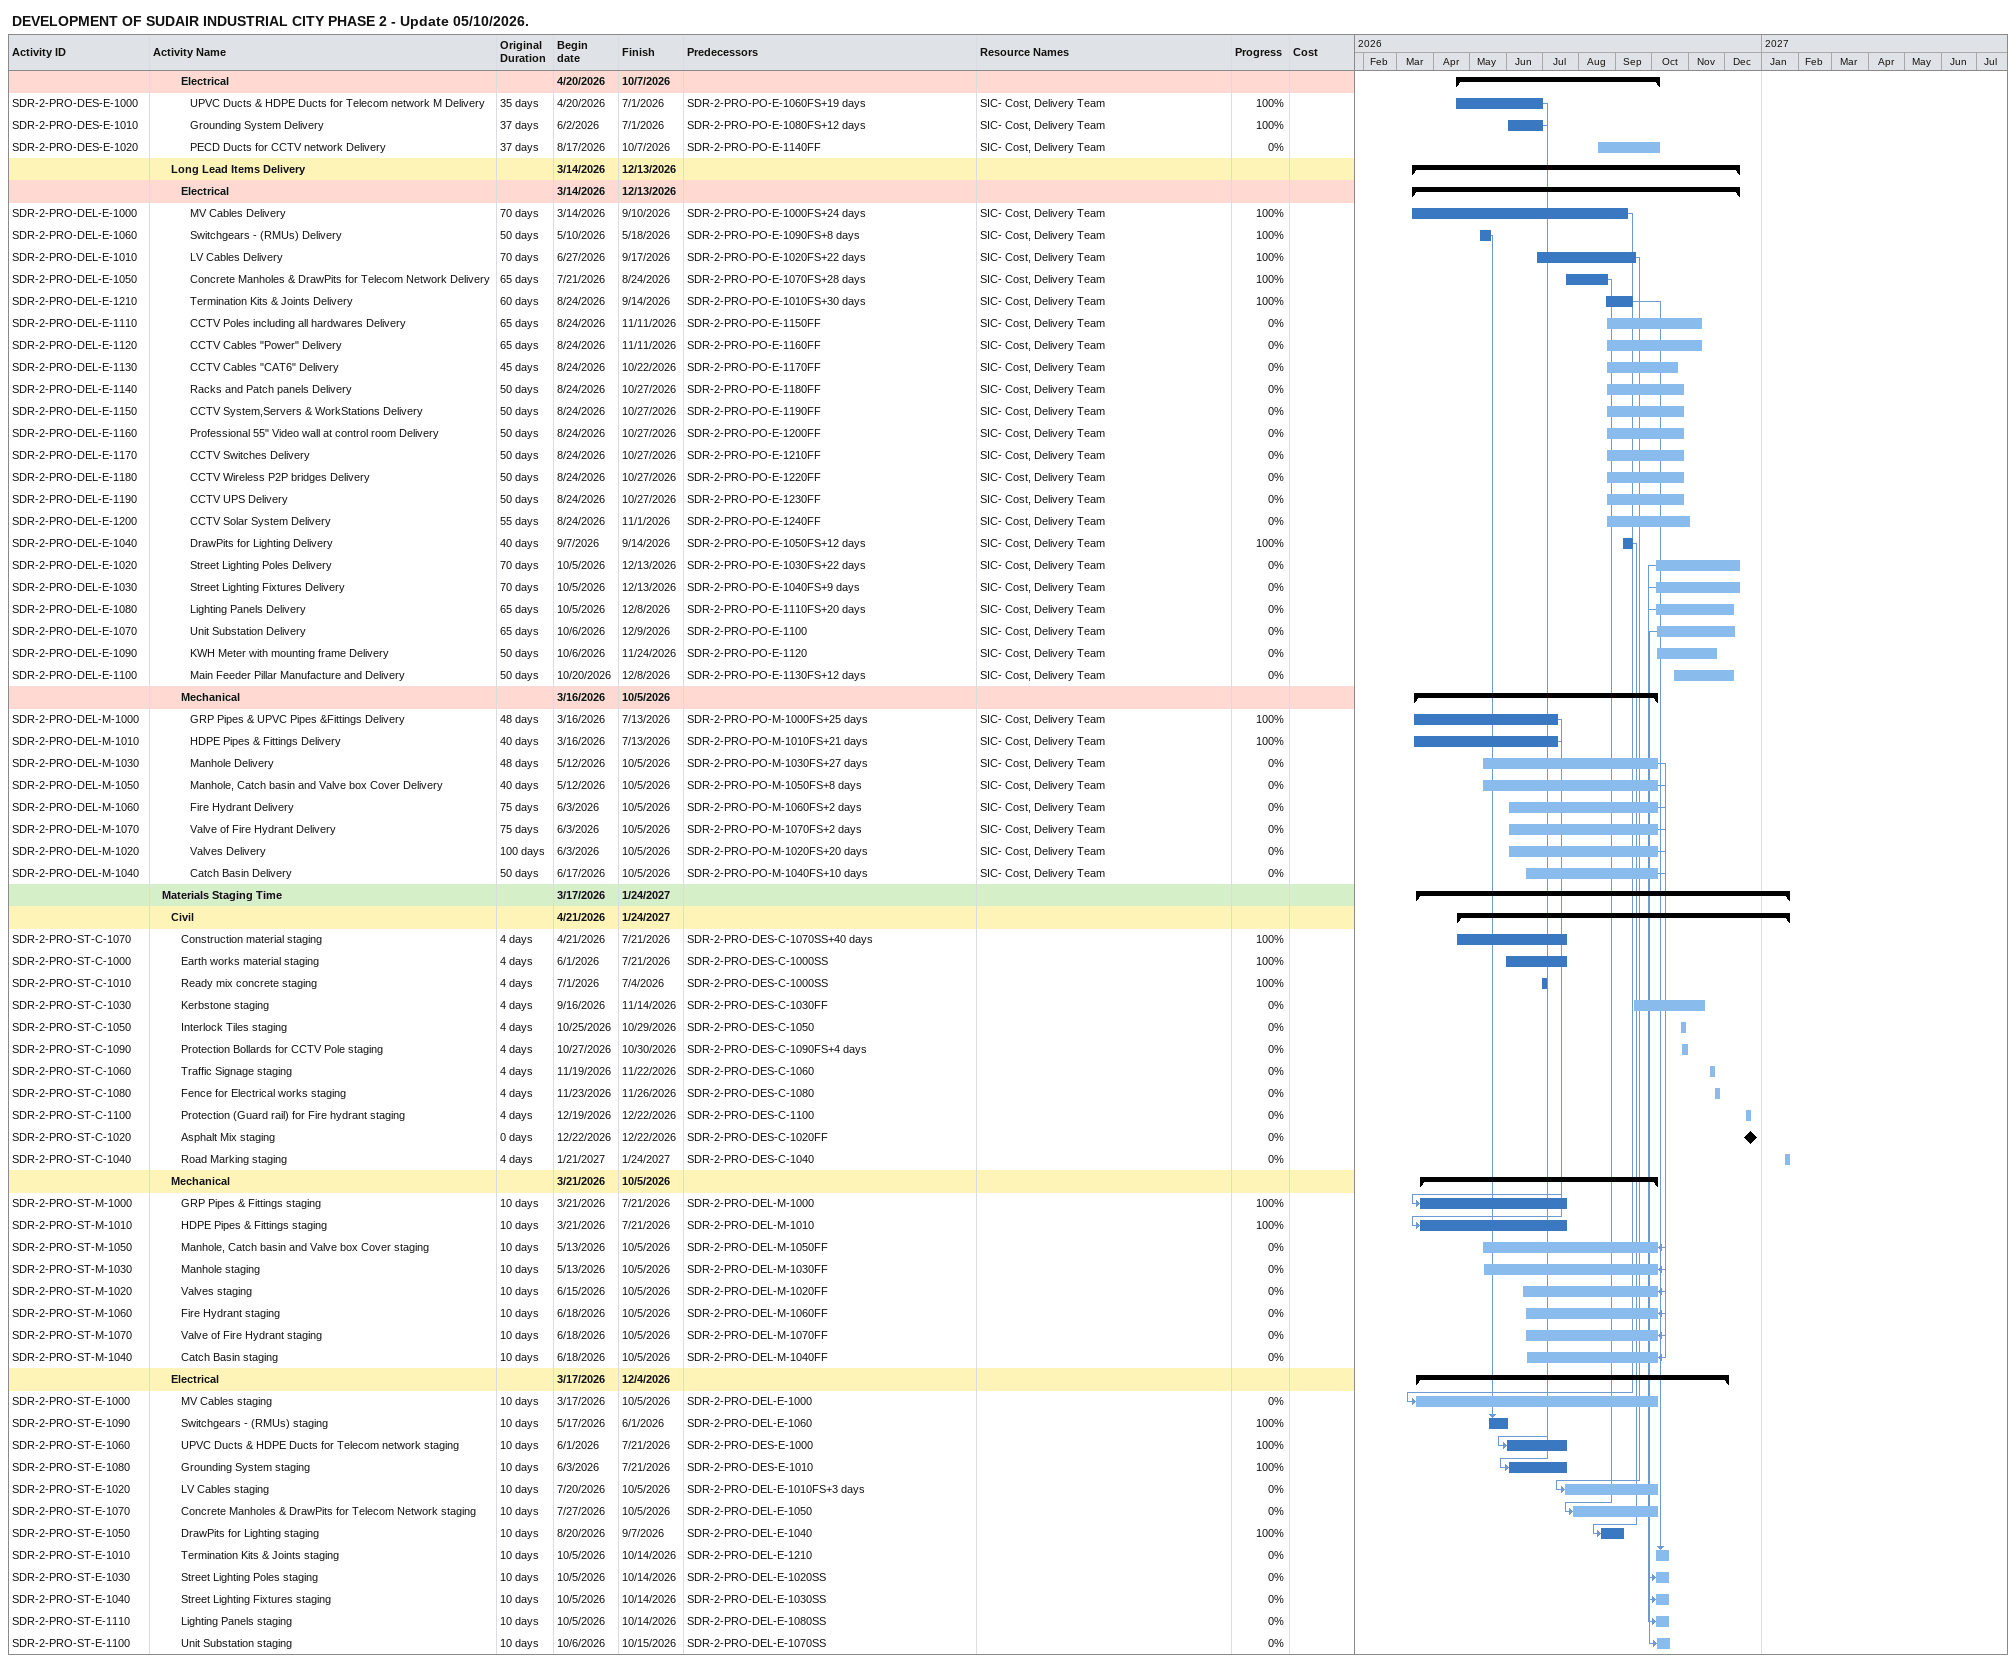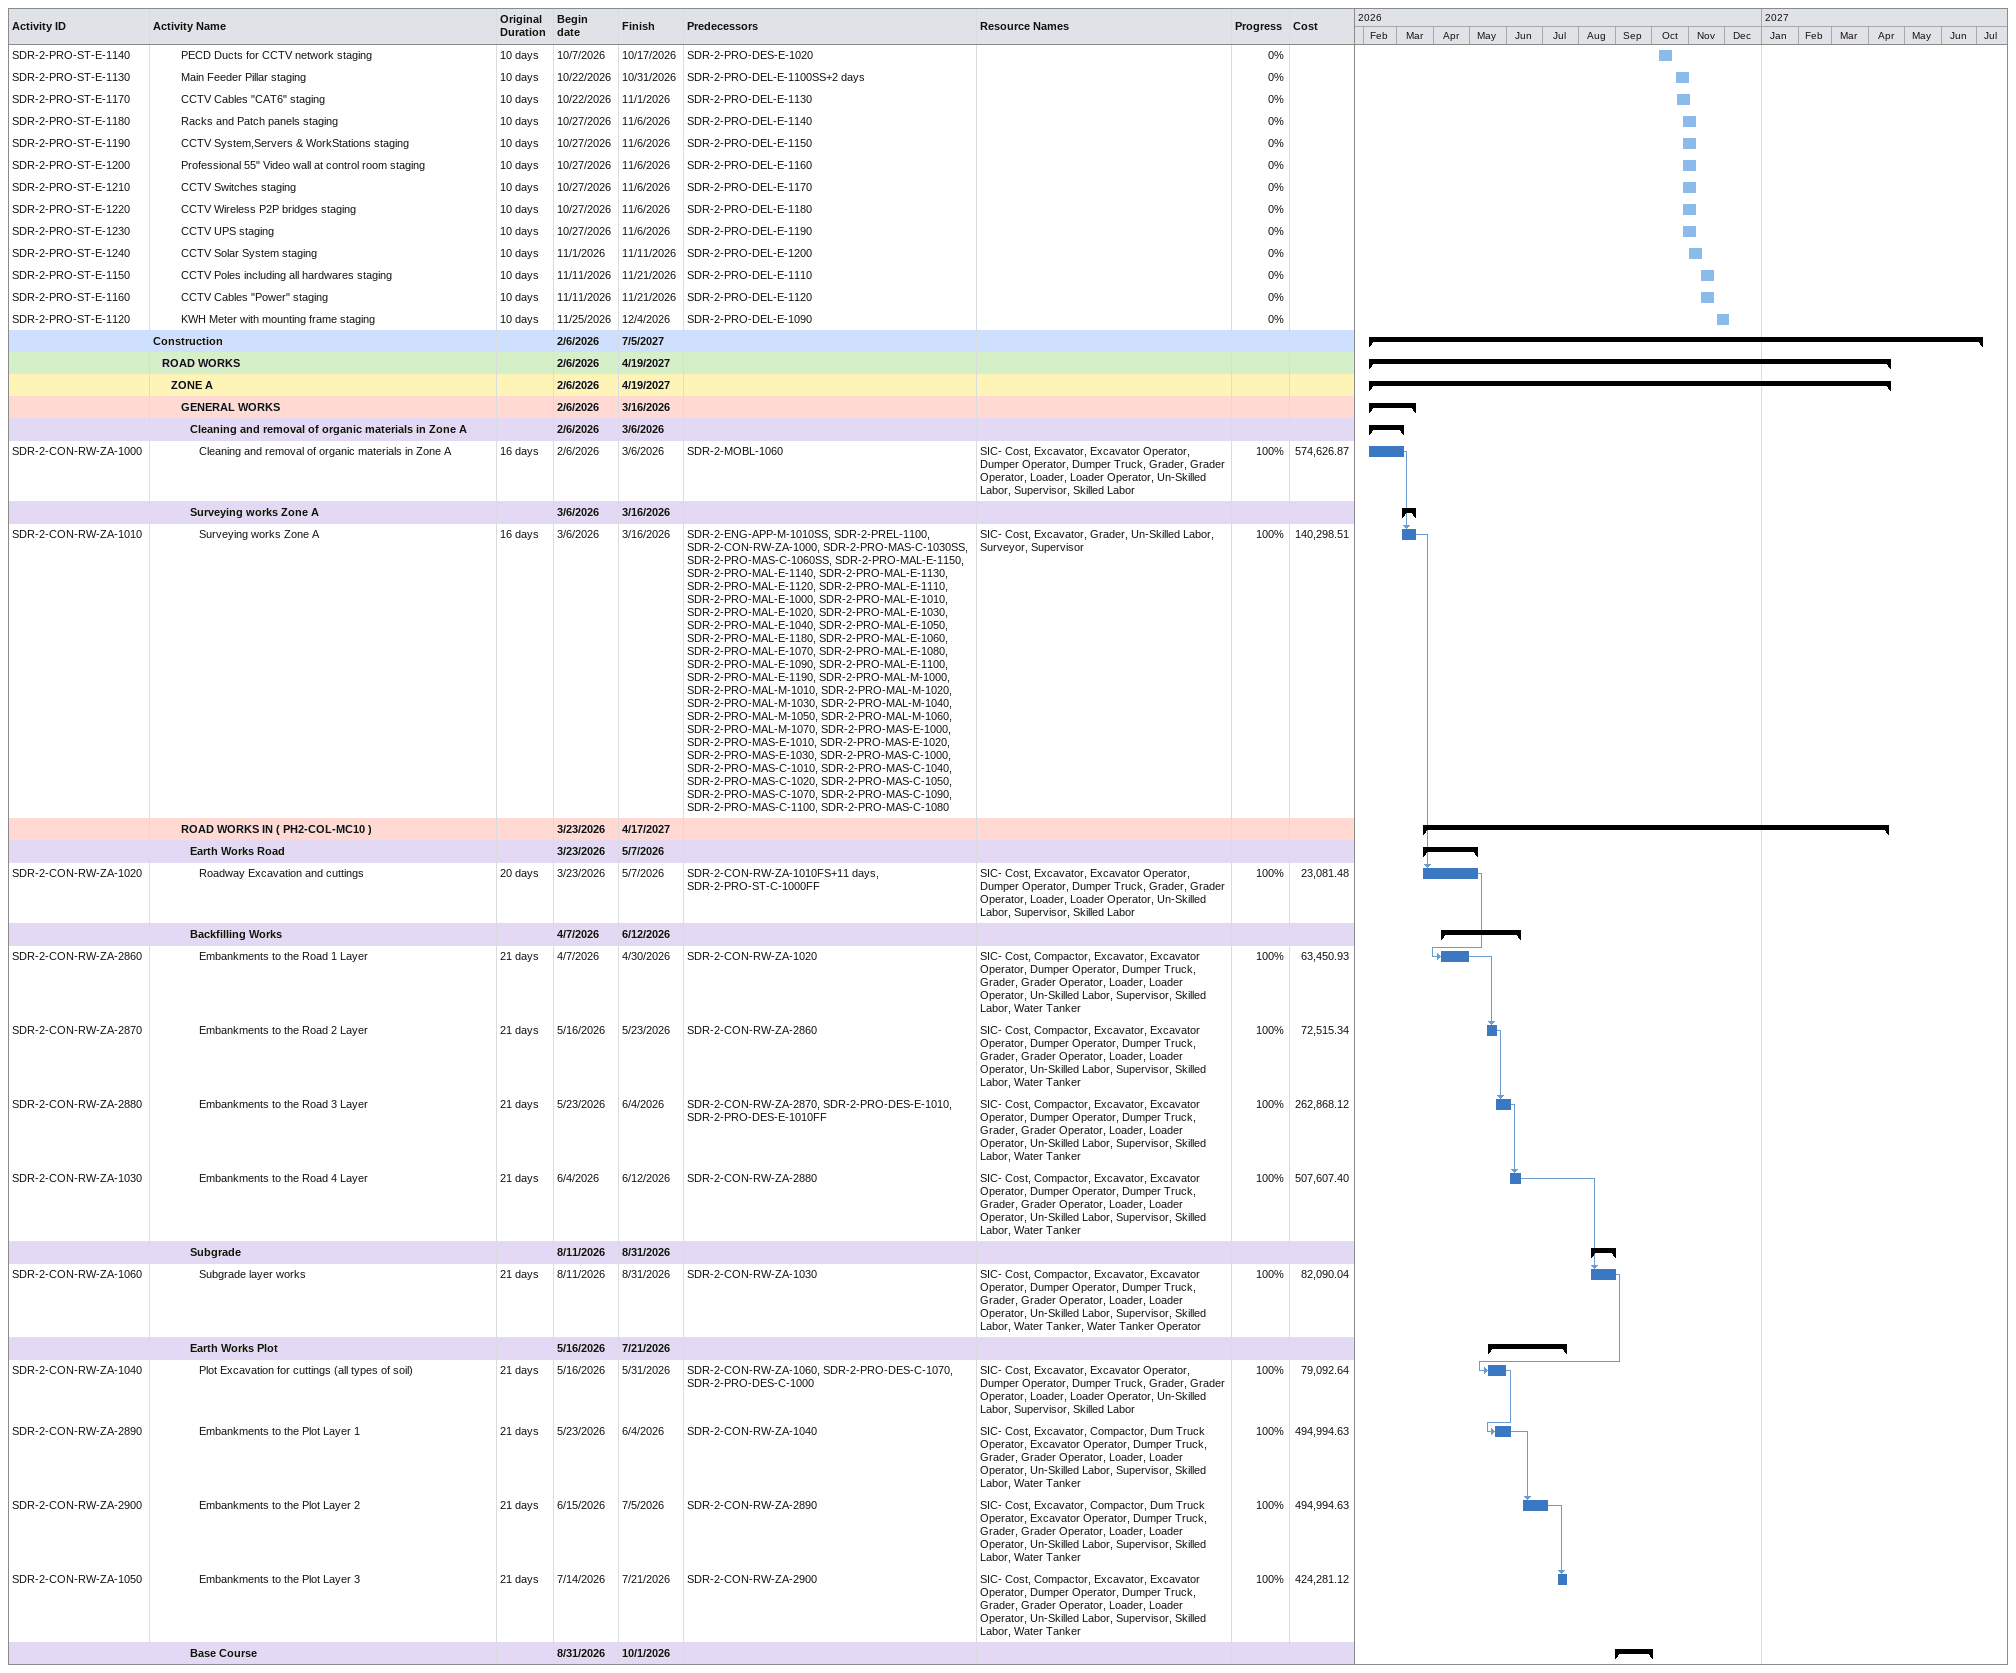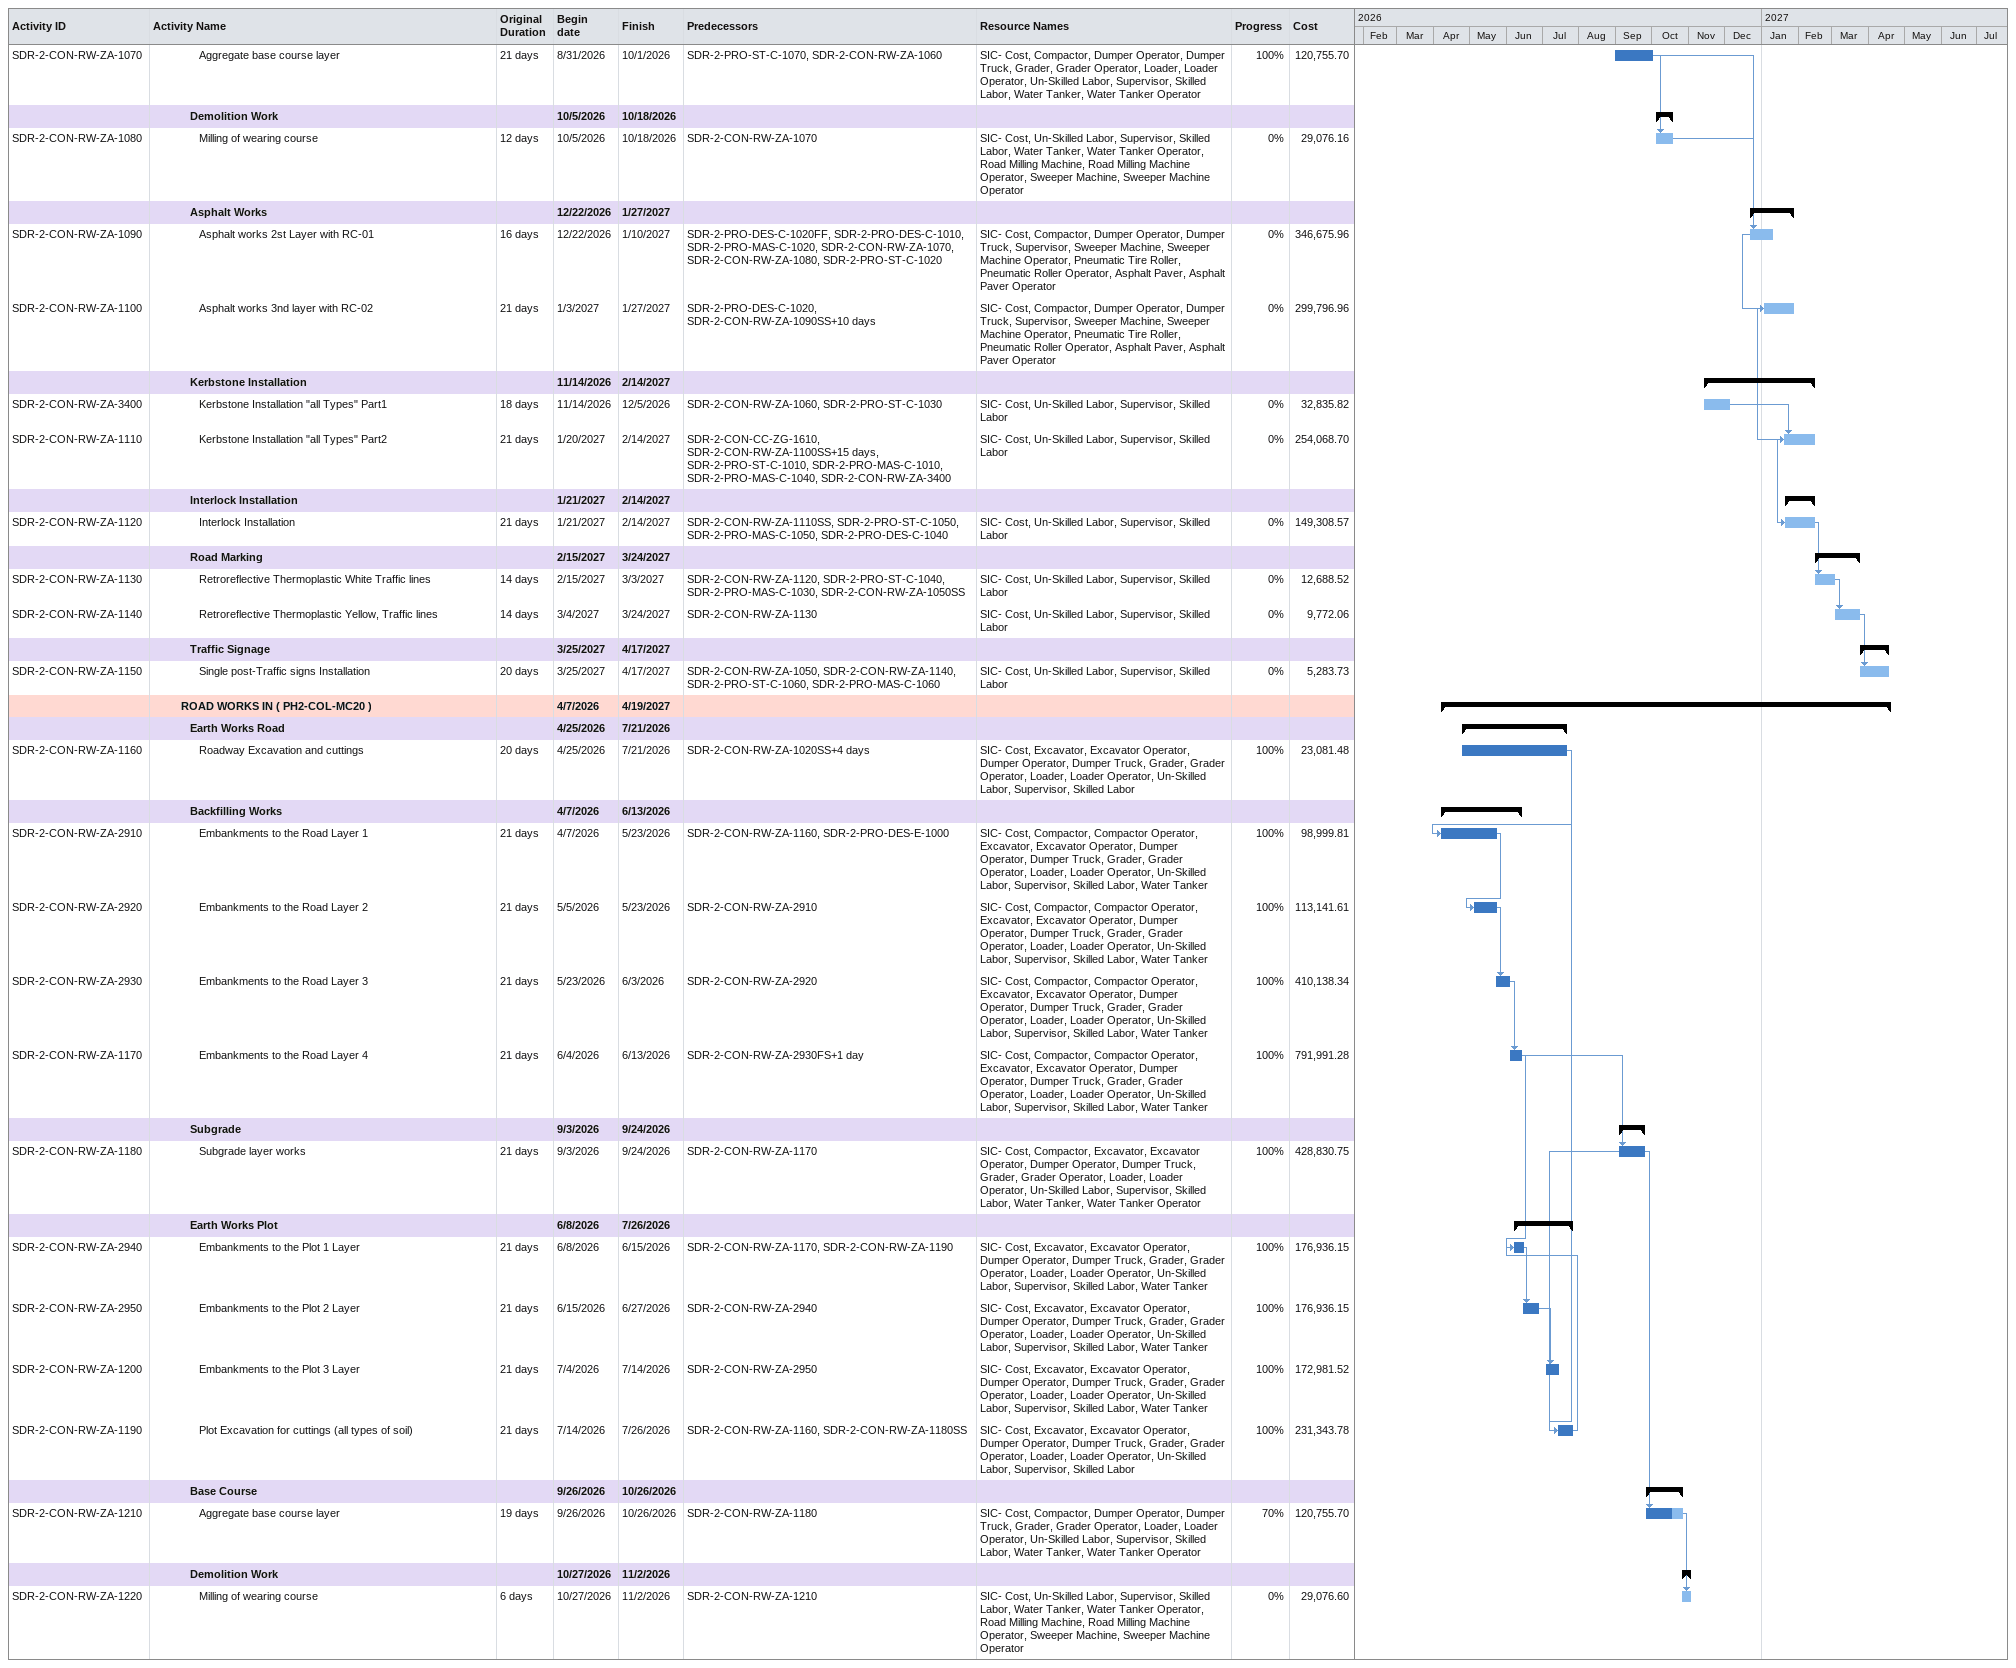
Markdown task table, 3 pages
DEVELOPMENT OF SUDAIR INDUSTRIAL CITY PHASE 2 - Update 05/10/2026.

| ID | Level | Task | Original duration | Start | Finish | Predecessors | Resources | % complete | Cost |
|---|---|---|---|---|---|---|---|---|---|
|  | 4 | **Electrical** |  | 2026-04-20 | 2026-10-07 |  |  |  |  |
| SDR-2-PRO-DES-E-1000 | 5 | UPVC Ducts & HDPE Ducts for Telecom network M Delivery | 35d | 2026-04-20 | 2026-07-01 | SDR-2-PRO-PO-E-1060FS+19d | SIC- Cost, Delivery Team | 100 |  |
| SDR-2-PRO-DES-E-1010 | 5 | Grounding System Delivery | 37d | 2026-06-02 | 2026-07-01 | SDR-2-PRO-PO-E-1080FS+12d | SIC- Cost, Delivery Team | 100 |  |
| SDR-2-PRO-DES-E-1020 | 5 | PECD Ducts for CCTV network Delivery | 37d | 2026-08-17 | 2026-10-07 | SDR-2-PRO-PO-E-1140FF | SIC- Cost, Delivery Team | 0 |  |
|  | 3 | **Long Lead Items Delivery** |  | 2026-03-14 | 2026-12-13 |  |  |  |  |
|  | 4 | **Electrical** |  | 2026-03-14 | 2026-12-13 |  |  |  |  |
| SDR-2-PRO-DEL-E-1000 | 5 | MV Cables Delivery | 70d | 2026-03-14 | 2026-09-10 | SDR-2-PRO-PO-E-1000FS+24d | SIC- Cost, Delivery Team | 100 |  |
| SDR-2-PRO-DEL-E-1060 | 5 | Switchgears - (RMUs) Delivery | 50d | 2026-05-10 | 2026-05-18 | SDR-2-PRO-PO-E-1090FS+8d | SIC- Cost, Delivery Team | 100 |  |
| SDR-2-PRO-DEL-E-1010 | 5 | LV Cables Delivery | 70d | 2026-06-27 | 2026-09-17 | SDR-2-PRO-PO-E-1020FS+22d | SIC- Cost, Delivery Team | 100 |  |
| SDR-2-PRO-DEL-E-1050 | 5 | Concrete Manholes & DrawPits for Telecom Network Delivery | 65d | 2026-07-21 | 2026-08-24 | SDR-2-PRO-PO-E-1070FS+28d | SIC- Cost, Delivery Team | 100 |  |
| SDR-2-PRO-DEL-E-1210 | 5 | Termination Kits & Joints Delivery | 60d | 2026-08-24 | 2026-09-14 | SDR-2-PRO-PO-E-1010FS+30d | SIC- Cost, Delivery Team | 100 |  |
| SDR-2-PRO-DEL-E-1110 | 5 | CCTV Poles including all hardwares Delivery | 65d | 2026-08-24 | 2026-11-11 | SDR-2-PRO-PO-E-1150FF | SIC- Cost, Delivery Team | 0 |  |
| SDR-2-PRO-DEL-E-1120 | 5 | CCTV Cables "Power" Delivery | 65d | 2026-08-24 | 2026-11-11 | SDR-2-PRO-PO-E-1160FF | SIC- Cost, Delivery Team | 0 |  |
| SDR-2-PRO-DEL-E-1130 | 5 | CCTV Cables "CAT6" Delivery | 45d | 2026-08-24 | 2026-10-22 | SDR-2-PRO-PO-E-1170FF | SIC- Cost, Delivery Team | 0 |  |
| SDR-2-PRO-DEL-E-1140 | 5 | Racks and Patch panels Delivery | 50d | 2026-08-24 | 2026-10-27 | SDR-2-PRO-PO-E-1180FF | SIC- Cost, Delivery Team | 0 |  |
| SDR-2-PRO-DEL-E-1150 | 5 | CCTV System,Servers & WorkStations Delivery | 50d | 2026-08-24 | 2026-10-27 | SDR-2-PRO-PO-E-1190FF | SIC- Cost, Delivery Team | 0 |  |
| SDR-2-PRO-DEL-E-1160 | 5 | Professional 55" Video wall at control room Delivery | 50d | 2026-08-24 | 2026-10-27 | SDR-2-PRO-PO-E-1200FF | SIC- Cost, Delivery Team | 0 |  |
| SDR-2-PRO-DEL-E-1170 | 5 | CCTV Switches Delivery | 50d | 2026-08-24 | 2026-10-27 | SDR-2-PRO-PO-E-1210FF | SIC- Cost, Delivery Team | 0 |  |
| SDR-2-PRO-DEL-E-1180 | 5 | CCTV Wireless P2P bridges Delivery | 50d | 2026-08-24 | 2026-10-27 | SDR-2-PRO-PO-E-1220FF | SIC- Cost, Delivery Team | 0 |  |
| SDR-2-PRO-DEL-E-1190 | 5 | CCTV UPS Delivery | 50d | 2026-08-24 | 2026-10-27 | SDR-2-PRO-PO-E-1230FF | SIC- Cost, Delivery Team | 0 |  |
| SDR-2-PRO-DEL-E-1200 | 5 | CCTV Solar System Delivery | 55d | 2026-08-24 | 2026-11-01 | SDR-2-PRO-PO-E-1240FF | SIC- Cost, Delivery Team | 0 |  |
| SDR-2-PRO-DEL-E-1040 | 5 | DrawPits for Lighting Delivery | 40d | 2026-09-07 | 2026-09-14 | SDR-2-PRO-PO-E-1050FS+12d | SIC- Cost, Delivery Team | 100 |  |
| SDR-2-PRO-DEL-E-1020 | 5 | Street Lighting Poles Delivery | 70d | 2026-10-05 | 2026-12-13 | SDR-2-PRO-PO-E-1030FS+22d | SIC- Cost, Delivery Team | 0 |  |
| SDR-2-PRO-DEL-E-1030 | 5 | Street Lighting Fixtures Delivery | 70d | 2026-10-05 | 2026-12-13 | SDR-2-PRO-PO-E-1040FS+9d | SIC- Cost, Delivery Team | 0 |  |
| SDR-2-PRO-DEL-E-1080 | 5 | Lighting Panels Delivery | 65d | 2026-10-05 | 2026-12-08 | SDR-2-PRO-PO-E-1110FS+20d | SIC- Cost, Delivery Team | 0 |  |
| SDR-2-PRO-DEL-E-1070 | 5 | Unit Substation Delivery | 65d | 2026-10-06 | 2026-12-09 | SDR-2-PRO-PO-E-1100 | SIC- Cost, Delivery Team | 0 |  |
| SDR-2-PRO-DEL-E-1090 | 5 | KWH Meter with mounting frame Delivery | 50d | 2026-10-06 | 2026-11-24 | SDR-2-PRO-PO-E-1120 | SIC- Cost, Delivery Team | 0 |  |
| SDR-2-PRO-DEL-E-1100 | 5 | Main Feeder Pillar Manufacture and Delivery | 50d | 2026-10-20 | 2026-12-08 | SDR-2-PRO-PO-E-1130FS+12d | SIC- Cost, Delivery Team | 0 |  |
|  | 4 | **Mechanical** |  | 2026-03-16 | 2026-10-05 |  |  |  |  |
| SDR-2-PRO-DEL-M-1000 | 5 | GRP Pipes & UPVC Pipes &Fittings Delivery | 48d | 2026-03-16 | 2026-07-13 | SDR-2-PRO-PO-M-1000FS+25d | SIC- Cost, Delivery Team | 100 |  |
| SDR-2-PRO-DEL-M-1010 | 5 | HDPE Pipes & Fittings Delivery | 40d | 2026-03-16 | 2026-07-13 | SDR-2-PRO-PO-M-1010FS+21d | SIC- Cost, Delivery Team | 100 |  |
| SDR-2-PRO-DEL-M-1030 | 5 | Manhole Delivery | 48d | 2026-05-12 | 2026-10-05 | SDR-2-PRO-PO-M-1030FS+27d | SIC- Cost, Delivery Team | 0 |  |
| SDR-2-PRO-DEL-M-1050 | 5 | Manhole, Catch basin and Valve box Cover Delivery | 40d | 2026-05-12 | 2026-10-05 | SDR-2-PRO-PO-M-1050FS+8d | SIC- Cost, Delivery Team | 0 |  |
| SDR-2-PRO-DEL-M-1060 | 5 | Fire Hydrant Delivery | 75d | 2026-06-03 | 2026-10-05 | SDR-2-PRO-PO-M-1060FS+2d | SIC- Cost, Delivery Team | 0 |  |
| SDR-2-PRO-DEL-M-1070 | 5 | Valve of Fire Hydrant Delivery | 75d | 2026-06-03 | 2026-10-05 | SDR-2-PRO-PO-M-1070FS+2d | SIC- Cost, Delivery Team | 0 |  |
| SDR-2-PRO-DEL-M-1020 | 5 | Valves Delivery | 100d | 2026-06-03 | 2026-10-05 | SDR-2-PRO-PO-M-1020FS+20d | SIC- Cost, Delivery Team | 0 |  |
| SDR-2-PRO-DEL-M-1040 | 5 | Catch Basin Delivery | 50d | 2026-06-17 | 2026-10-05 | SDR-2-PRO-PO-M-1040FS+10d | SIC- Cost, Delivery Team | 0 |  |
|  | 2 | **Materials Staging Time** |  | 2026-03-17 | 2027-01-24 |  |  |  |  |
|  | 3 | **Civil** |  | 2026-04-21 | 2027-01-24 |  |  |  |  |
| SDR-2-PRO-ST-C-1070 | 4 | Construction material staging | 4d | 2026-04-21 | 2026-07-21 | SDR-2-PRO-DES-C-1070SS+40d |  | 100 |  |
| SDR-2-PRO-ST-C-1000 | 4 | Earth works material staging | 4d | 2026-06-01 | 2026-07-21 | SDR-2-PRO-DES-C-1000SS |  | 100 |  |
| SDR-2-PRO-ST-C-1010 | 4 | Ready mix concrete staging | 4d | 2026-07-01 | 2026-07-04 | SDR-2-PRO-DES-C-1000SS |  | 100 |  |
| SDR-2-PRO-ST-C-1030 | 4 | Kerbstone staging | 4d | 2026-09-16 | 2026-11-14 | SDR-2-PRO-DES-C-1030FF |  | 0 |  |
| SDR-2-PRO-ST-C-1050 | 4 | Interlock Tiles staging | 4d | 2026-10-25 | 2026-10-29 | SDR-2-PRO-DES-C-1050 |  | 0 |  |
| SDR-2-PRO-ST-C-1090 | 4 | Protection Bollards for CCTV Pole staging | 4d | 2026-10-27 | 2026-10-30 | SDR-2-PRO-DES-C-1090FS+4d |  | 0 |  |
| SDR-2-PRO-ST-C-1060 | 4 | Traffic Signage staging | 4d | 2026-11-19 | 2026-11-22 | SDR-2-PRO-DES-C-1060 |  | 0 |  |
| SDR-2-PRO-ST-C-1080 | 4 | Fence for Electrical works staging | 4d | 2026-11-23 | 2026-11-26 | SDR-2-PRO-DES-C-1080 |  | 0 |  |
| SDR-2-PRO-ST-C-1100 | 4 | Protection (Guard rail) for Fire hydrant staging | 4d | 2026-12-19 | 2026-12-22 | SDR-2-PRO-DES-C-1100 |  | 0 |  |
| SDR-2-PRO-ST-C-1020 | 4 | Asphalt Mix staging | 0d | 2026-12-22 | 2026-12-22 | SDR-2-PRO-DES-C-1020FF |  | 0 |  |
| SDR-2-PRO-ST-C-1040 | 4 | Road Marking staging | 4d | 2027-01-21 | 2027-01-24 | SDR-2-PRO-DES-C-1040 |  | 0 |  |
|  | 3 | **Mechanical** |  | 2026-03-21 | 2026-10-05 |  |  |  |  |
| SDR-2-PRO-ST-M-1000 | 4 | GRP Pipes & Fittings staging | 10d | 2026-03-21 | 2026-07-21 | SDR-2-PRO-DEL-M-1000 |  | 100 |  |
| SDR-2-PRO-ST-M-1010 | 4 | HDPE Pipes & Fittings staging | 10d | 2026-03-21 | 2026-07-21 | SDR-2-PRO-DEL-M-1010 |  | 100 |  |
| SDR-2-PRO-ST-M-1050 | 4 | Manhole, Catch basin and Valve box Cover staging | 10d | 2026-05-13 | 2026-10-05 | SDR-2-PRO-DEL-M-1050FF |  | 0 |  |
| SDR-2-PRO-ST-M-1030 | 4 | Manhole staging | 10d | 2026-05-13 | 2026-10-05 | SDR-2-PRO-DEL-M-1030FF |  | 0 |  |
| SDR-2-PRO-ST-M-1020 | 4 | Valves staging | 10d | 2026-06-15 | 2026-10-05 | SDR-2-PRO-DEL-M-1020FF |  | 0 |  |
| SDR-2-PRO-ST-M-1060 | 4 | Fire Hydrant staging | 10d | 2026-06-18 | 2026-10-05 | SDR-2-PRO-DEL-M-1060FF |  | 0 |  |
| SDR-2-PRO-ST-M-1070 | 4 | Valve of Fire Hydrant staging | 10d | 2026-06-18 | 2026-10-05 | SDR-2-PRO-DEL-M-1070FF |  | 0 |  |
| SDR-2-PRO-ST-M-1040 | 4 | Catch Basin staging | 10d | 2026-06-18 | 2026-10-05 | SDR-2-PRO-DEL-M-1040FF |  | 0 |  |
|  | 3 | **Electrical** |  | 2026-03-17 | 2026-12-04 |  |  |  |  |
| SDR-2-PRO-ST-E-1000 | 4 | MV Cables staging | 10d | 2026-03-17 | 2026-10-05 | SDR-2-PRO-DEL-E-1000 |  | 0 |  |
| SDR-2-PRO-ST-E-1090 | 4 | Switchgears - (RMUs) staging | 10d | 2026-05-17 | 2026-06-01 | SDR-2-PRO-DEL-E-1060 |  | 100 |  |
| SDR-2-PRO-ST-E-1060 | 4 | UPVC Ducts & HDPE Ducts for Telecom network staging | 10d | 2026-06-01 | 2026-07-21 | SDR-2-PRO-DES-E-1000 |  | 100 |  |
| SDR-2-PRO-ST-E-1080 | 4 | Grounding System staging | 10d | 2026-06-03 | 2026-07-21 | SDR-2-PRO-DES-E-1010 |  | 100 |  |
| SDR-2-PRO-ST-E-1020 | 4 | LV Cables staging | 10d | 2026-07-20 | 2026-10-05 | SDR-2-PRO-DEL-E-1010FS+3d |  | 0 |  |
| SDR-2-PRO-ST-E-1070 | 4 | Concrete Manholes & DrawPits for Telecom Network staging | 10d | 2026-07-27 | 2026-10-05 | SDR-2-PRO-DEL-E-1050 |  | 0 |  |
| SDR-2-PRO-ST-E-1050 | 4 | DrawPits for Lighting staging | 10d | 2026-08-20 | 2026-09-07 | SDR-2-PRO-DEL-E-1040 |  | 100 |  |
| SDR-2-PRO-ST-E-1010 | 4 | Termination Kits & Joints staging | 10d | 2026-10-05 | 2026-10-14 | SDR-2-PRO-DEL-E-1210 |  | 0 |  |
| SDR-2-PRO-ST-E-1030 | 4 | Street Lighting Poles staging | 10d | 2026-10-05 | 2026-10-14 | SDR-2-PRO-DEL-E-1020SS |  | 0 |  |
| SDR-2-PRO-ST-E-1040 | 4 | Street Lighting Fixtures staging | 10d | 2026-10-05 | 2026-10-14 | SDR-2-PRO-DEL-E-1030SS |  | 0 |  |
| SDR-2-PRO-ST-E-1110 | 4 | Lighting Panels staging | 10d | 2026-10-05 | 2026-10-14 | SDR-2-PRO-DEL-E-1080SS |  | 0 |  |
| SDR-2-PRO-ST-E-1100 | 4 | Unit Substation staging | 10d | 2026-10-06 | 2026-10-15 | SDR-2-PRO-DEL-E-1070SS |  | 0 |  |
| SDR-2-PRO-ST-E-1140 | 4 | PECD Ducts for CCTV network staging | 10d | 2026-10-07 | 2026-10-17 | SDR-2-PRO-DES-E-1020 |  | 0 |  |
| SDR-2-PRO-ST-E-1130 | 4 | Main Feeder Pillar staging | 10d | 2026-10-22 | 2026-10-31 | SDR-2-PRO-DEL-E-1100SS+2d |  | 0 |  |
| SDR-2-PRO-ST-E-1170 | 4 | CCTV Cables "CAT6" staging | 10d | 2026-10-22 | 2026-11-01 | SDR-2-PRO-DEL-E-1130 |  | 0 |  |
| SDR-2-PRO-ST-E-1180 | 4 | Racks and Patch panels staging | 10d | 2026-10-27 | 2026-11-06 | SDR-2-PRO-DEL-E-1140 |  | 0 |  |
| SDR-2-PRO-ST-E-1190 | 4 | CCTV System,Servers & WorkStations staging | 10d | 2026-10-27 | 2026-11-06 | SDR-2-PRO-DEL-E-1150 |  | 0 |  |
| SDR-2-PRO-ST-E-1200 | 4 | Professional 55" Video wall at control room staging | 10d | 2026-10-27 | 2026-11-06 | SDR-2-PRO-DEL-E-1160 |  | 0 |  |
| SDR-2-PRO-ST-E-1210 | 4 | CCTV Switches staging | 10d | 2026-10-27 | 2026-11-06 | SDR-2-PRO-DEL-E-1170 |  | 0 |  |
| SDR-2-PRO-ST-E-1220 | 4 | CCTV Wireless P2P bridges staging | 10d | 2026-10-27 | 2026-11-06 | SDR-2-PRO-DEL-E-1180 |  | 0 |  |
| SDR-2-PRO-ST-E-1230 | 4 | CCTV UPS staging | 10d | 2026-10-27 | 2026-11-06 | SDR-2-PRO-DEL-E-1190 |  | 0 |  |
| SDR-2-PRO-ST-E-1240 | 4 | CCTV Solar System staging | 10d | 2026-11-01 | 2026-11-11 | SDR-2-PRO-DEL-E-1200 |  | 0 |  |
| SDR-2-PRO-ST-E-1150 | 4 | CCTV Poles including all hardwares staging | 10d | 2026-11-11 | 2026-11-21 | SDR-2-PRO-DEL-E-1110 |  | 0 |  |
| SDR-2-PRO-ST-E-1160 | 4 | CCTV Cables "Power" staging | 10d | 2026-11-11 | 2026-11-21 | SDR-2-PRO-DEL-E-1120 |  | 0 |  |
| SDR-2-PRO-ST-E-1120 | 4 | KWH Meter with mounting frame staging | 10d | 2026-11-25 | 2026-12-04 | SDR-2-PRO-DEL-E-1090 |  | 0 |  |
|  | 1 | **Construction** |  | 2026-02-06 | 2027-07-05 |  |  |  |  |
|  | 2 | **ROAD WORKS** |  | 2026-02-06 | 2027-04-19 |  |  |  |  |
|  | 3 | **ZONE A** |  | 2026-02-06 | 2027-04-19 |  |  |  |  |
|  | 4 | **GENERAL WORKS** |  | 2026-02-06 | 2026-03-16 |  |  |  |  |
|  | 5 | **Cleaning and removal of organic materials in Zone A** |  | 2026-02-06 | 2026-03-06 |  |  |  |  |
| SDR-2-CON-RW-ZA-1000 | 6 | Cleaning and removal of organic materials in Zone A | 16d | 2026-02-06 | 2026-03-06 | SDR-2-MOBL-1060 | SIC- Cost, Excavator, Excavator Operator, Dumper Operator, Dumper Truck, Grader, Grader Operator, Loader, Loader Operator, Un-Skilled Labor, Supervisor, Skilled Labor | 100 | 574626.87 |
|  | 5 | **Surveying works Zone A** |  | 2026-03-06 | 2026-03-16 |  |  |  |  |
| SDR-2-CON-RW-ZA-1010 | 6 | Surveying works Zone A | 16d | 2026-03-06 | 2026-03-16 | SDR-2-ENG-APP-M-1010SS, SDR-2-PREL-1100, SDR-2-CON-RW-ZA-1000, SDR-2-PRO-MAS-C-1030SS, SDR-2-PRO-MAS-C-1060SS, SDR-2-PRO-MAL-E-1150, SDR-2-PRO-MAL-E-1140, SDR-2-PRO-MAL-E-1130, SDR-2-PRO-MAL-E-1120, SDR-2-PRO-MAL-E-1110, SDR-2-PRO-MAL-E-1000, SDR-2-PRO-MAL-E-1010, SDR-2-PRO-MAL-E-1020, SDR-2-PRO-MAL-E-1030, SDR-2-PRO-MAL-E-1040, SDR-2-PRO-MAL-E-1050, SDR-2-PRO-MAL-E-1180, SDR-2-PRO-MAL-E-1060, SDR-2-PRO-MAL-E-1070, SDR-2-PRO-MAL-E-1080, SDR-2-PRO-MAL-E-1090, SDR-2-PRO-MAL-E-1100, SDR-2-PRO-MAL-E-1190, SDR-2-PRO-MAL-M-1000, SDR-2-PRO-MAL-M-1010, SDR-2-PRO-MAL-M-1020, SDR-2-PRO-MAL-M-1030, SDR-2-PRO-MAL-M-1040, SDR-2-PRO-MAL-M-1050, SDR-2-PRO-MAL-M-1060, SDR-2-PRO-MAL-M-1070, SDR-2-PRO-MAS-E-1000, SDR-2-PRO-MAS-E-1010, SDR-2-PRO-MAS-E-1020, SDR-2-PRO-MAS-E-1030, SDR-2-PRO-MAS-C-1000, SDR-2-PRO-MAS-C-1010, SDR-2-PRO-MAS-C-1040, SDR-2-PRO-MAS-C-1020, SDR-2-PRO-MAS-C-1050, SDR-2-PRO-MAS-C-1070, SDR-2-PRO-MAS-C-1090, SDR-2-PRO-MAS-C-1100, SDR-2-PRO-MAS-C-1080 | SIC- Cost, Excavator, Grader, Un-Skilled Labor, Surveyor, Supervisor | 100 | 140298.51 |
|  | 4 | **ROAD WORKS IN ( PH2-COL-MC10 )** |  | 2026-03-23 | 2027-04-17 |  |  |  |  |
|  | 5 | **Earth Works Road** |  | 2026-03-23 | 2026-05-07 |  |  |  |  |
| SDR-2-CON-RW-ZA-1020 | 6 | Roadway Excavation and cuttings | 20d | 2026-03-23 | 2026-05-07 | SDR-2-CON-RW-ZA-1010FS+11d, SDR-2-PRO-ST-C-1000FF | SIC- Cost, Excavator, Excavator Operator, Dumper Operator, Dumper Truck, Grader, Grader Operator, Loader, Loader Operator, Un-Skilled Labor, Supervisor, Skilled Labor | 100 | 23081.48 |
|  | 5 | **Backfilling Works** |  | 2026-04-07 | 2026-06-12 |  |  |  |  |
| SDR-2-CON-RW-ZA-2860 | 6 | Embankments to the Road 1 Layer | 21d | 2026-04-07 | 2026-04-30 | SDR-2-CON-RW-ZA-1020 | SIC- Cost, Compactor, Excavator, Excavator Operator, Dumper Operator, Dumper Truck, Grader, Grader Operator, Loader, Loader Operator, Un-Skilled Labor, Supervisor, Skilled Labor, Water Tanker | 100 | 63450.93 |
| SDR-2-CON-RW-ZA-2870 | 6 | Embankments to the Road 2 Layer | 21d | 2026-05-16 | 2026-05-23 | SDR-2-CON-RW-ZA-2860 | SIC- Cost, Compactor, Excavator, Excavator Operator, Dumper Operator, Dumper Truck, Grader, Grader Operator, Loader, Loader Operator, Un-Skilled Labor, Supervisor, Skilled Labor, Water Tanker | 100 | 72515.34 |
| SDR-2-CON-RW-ZA-2880 | 6 | Embankments to the Road 3 Layer | 21d | 2026-05-23 | 2026-06-04 | SDR-2-CON-RW-ZA-2870, SDR-2-PRO-DES-E-1010, SDR-2-PRO-DES-E-1010FF | SIC- Cost, Compactor, Excavator, Excavator Operator, Dumper Operator, Dumper Truck, Grader, Grader Operator, Loader, Loader Operator, Un-Skilled Labor, Supervisor, Skilled Labor, Water Tanker | 100 | 262868.12 |
| SDR-2-CON-RW-ZA-1030 | 6 | Embankments to the Road 4 Layer | 21d | 2026-06-04 | 2026-06-12 | SDR-2-CON-RW-ZA-2880 | SIC- Cost, Compactor, Excavator, Excavator Operator, Dumper Operator, Dumper Truck, Grader, Grader Operator, Loader, Loader Operator, Un-Skilled Labor, Supervisor, Skilled Labor, Water Tanker | 100 | 507607.40 |
|  | 5 | **Subgrade** |  | 2026-08-11 | 2026-08-31 |  |  |  |  |
| SDR-2-CON-RW-ZA-1060 | 6 | Subgrade layer works | 21d | 2026-08-11 | 2026-08-31 | SDR-2-CON-RW-ZA-1030 | SIC- Cost, Compactor, Excavator, Excavator Operator, Dumper Operator, Dumper Truck, Grader, Grader Operator, Loader, Loader Operator, Un-Skilled Labor, Supervisor, Skilled Labor, Water Tanker, Water Tanker Operator | 100 | 82090.04 |
|  | 5 | **Earth Works Plot** |  | 2026-05-16 | 2026-07-21 |  |  |  |  |
| SDR-2-CON-RW-ZA-1040 | 6 | Plot Excavation for cuttings (all types of soil) | 21d | 2026-05-16 | 2026-05-31 | SDR-2-CON-RW-ZA-1060, SDR-2-PRO-DES-C-1070, SDR-2-PRO-DES-C-1000 | SIC- Cost, Excavator, Excavator Operator, Dumper Operator, Dumper Truck, Grader, Grader Operator, Loader, Loader Operator, Un-Skilled Labor, Supervisor, Skilled Labor | 100 | 79092.64 |
| SDR-2-CON-RW-ZA-2890 | 6 | Embankments to the Plot Layer 1 | 21d | 2026-05-23 | 2026-06-04 | SDR-2-CON-RW-ZA-1040 | SIC- Cost, Excavator, Compactor, Dum Truck Operator, Excavator Operator, Dumper Truck, Grader, Grader Operator, Loader, Loader Operator, Un-Skilled Labor, Supervisor, Skilled Labor, Water Tanker | 100 | 494994.63 |
| SDR-2-CON-RW-ZA-2900 | 6 | Embankments to the Plot Layer 2 | 21d | 2026-06-15 | 2026-07-05 | SDR-2-CON-RW-ZA-2890 | SIC- Cost, Excavator, Compactor, Dum Truck Operator, Excavator Operator, Dumper Truck, Grader, Grader Operator, Loader, Loader Operator, Un-Skilled Labor, Supervisor, Skilled Labor, Water Tanker | 100 | 494994.63 |
| SDR-2-CON-RW-ZA-1050 | 6 | Embankments to the Plot Layer 3 | 21d | 2026-07-14 | 2026-07-21 | SDR-2-CON-RW-ZA-2900 | SIC- Cost, Compactor, Excavator, Excavator Operator, Dumper Operator, Dumper Truck, Grader, Grader Operator, Loader, Loader Operator, Un-Skilled Labor, Supervisor, Skilled Labor, Water Tanker | 100 | 424281.12 |
|  | 5 | **Base Course** |  | 2026-08-31 | 2026-10-01 |  |  |  |  |
| SDR-2-CON-RW-ZA-1070 | 6 | Aggregate base course layer | 21d | 2026-08-31 | 2026-10-01 | SDR-2-PRO-ST-C-1070, SDR-2-CON-RW-ZA-1060 | SIC- Cost, Compactor, Dumper Operator, Dumper Truck, Grader, Grader Operator, Loader, Loader Operator, Un-Skilled Labor, Supervisor, Skilled Labor, Water Tanker, Water Tanker Operator | 100 | 120755.70 |
|  | 5 | **Demolition Work** |  | 2026-10-05 | 2026-10-18 |  |  |  |  |
| SDR-2-CON-RW-ZA-1080 | 6 | Milling of wearing course | 12d | 2026-10-05 | 2026-10-18 | SDR-2-CON-RW-ZA-1070 | SIC- Cost, Un-Skilled Labor, Supervisor, Skilled Labor, Water Tanker, Water Tanker Operator, Road Milling Machine, Road Milling Machine Operator, Sweeper Machine, Sweeper Machine Operator | 0 | 29076.16 |
|  | 5 | **Asphalt Works** |  | 2026-12-22 | 2027-01-27 |  |  |  |  |
| SDR-2-CON-RW-ZA-1090 | 6 | Asphalt works 2st Layer with RC-01 | 16d | 2026-12-22 | 2027-01-10 | SDR-2-PRO-DES-C-1020FF, SDR-2-PRO-DES-C-1010, SDR-2-PRO-MAS-C-1020, SDR-2-CON-RW-ZA-1070, SDR-2-CON-RW-ZA-1080, SDR-2-PRO-ST-C-1020 | SIC- Cost, Compactor, Dumper Operator, Dumper Truck, Supervisor, Sweeper Machine, Sweeper Machine Operator, Pneumatic Tire Roller, Pneumatic Roller Operator, Asphalt Paver, Asphalt Paver Operator | 0 | 346675.96 |
| SDR-2-CON-RW-ZA-1100 | 6 | Asphalt works 3nd layer with RC-02 | 21d | 2027-01-03 | 2027-01-27 | SDR-2-PRO-DES-C-1020, SDR-2-CON-RW-ZA-1090SS+10d | SIC- Cost, Compactor, Dumper Operator, Dumper Truck, Supervisor, Sweeper Machine, Sweeper Machine Operator, Pneumatic Tire Roller, Pneumatic Roller Operator, Asphalt Paver, Asphalt Paver Operator | 0 | 299796.96 |
|  | 5 | **Kerbstone Installation** |  | 2026-11-14 | 2027-02-14 |  |  |  |  |
| SDR-2-CON-RW-ZA-3400 | 6 | Kerbstone Installation "all Types" Part1 | 18d | 2026-11-14 | 2026-12-05 | SDR-2-CON-RW-ZA-1060, SDR-2-PRO-ST-C-1030 | SIC- Cost, Un-Skilled Labor, Supervisor, Skilled Labor | 0 | 32835.82 |
| SDR-2-CON-RW-ZA-1110 | 6 | Kerbstone Installation "all Types" Part2 | 21d | 2027-01-20 | 2027-02-14 | SDR-2-CON-CC-ZG-1610, SDR-2-CON-RW-ZA-1100SS+15d, SDR-2-PRO-ST-C-1010, SDR-2-PRO-MAS-C-1010, SDR-2-PRO-MAS-C-1040, SDR-2-CON-RW-ZA-3400 | SIC- Cost, Un-Skilled Labor, Supervisor, Skilled Labor | 0 | 254068.70 |
|  | 5 | **Interlock Installation** |  | 2027-01-21 | 2027-02-14 |  |  |  |  |
| SDR-2-CON-RW-ZA-1120 | 6 | Interlock Installation | 21d | 2027-01-21 | 2027-02-14 | SDR-2-CON-RW-ZA-1110SS, SDR-2-PRO-ST-C-1050, SDR-2-PRO-MAS-C-1050, SDR-2-PRO-DES-C-1040 | SIC- Cost, Un-Skilled Labor, Supervisor, Skilled Labor | 0 | 149308.57 |
|  | 5 | **Road Marking** |  | 2027-02-15 | 2027-03-24 |  |  |  |  |
| SDR-2-CON-RW-ZA-1130 | 6 | Retroreflective Thermoplastic White Traffic lines | 14d | 2027-02-15 | 2027-03-03 | SDR-2-CON-RW-ZA-1120, SDR-2-PRO-ST-C-1040, SDR-2-PRO-MAS-C-1030, SDR-2-CON-RW-ZA-1050SS | SIC- Cost, Un-Skilled Labor, Supervisor, Skilled Labor | 0 | 12688.52 |
| SDR-2-CON-RW-ZA-1140 | 6 | Retroreflective Thermoplastic Yellow, Traffic lines | 14d | 2027-03-04 | 2027-03-24 | SDR-2-CON-RW-ZA-1130 | SIC- Cost, Un-Skilled Labor, Supervisor, Skilled Labor | 0 | 9772.06 |
|  | 5 | **Traffic Signage** |  | 2027-03-25 | 2027-04-17 |  |  |  |  |
| SDR-2-CON-RW-ZA-1150 | 6 | Single post-Traffic signs Installation | 20d | 2027-03-25 | 2027-04-17 | SDR-2-CON-RW-ZA-1050, SDR-2-CON-RW-ZA-1140, SDR-2-PRO-ST-C-1060, SDR-2-PRO-MAS-C-1060 | SIC- Cost, Un-Skilled Labor, Supervisor, Skilled Labor | 0 | 5283.73 |
|  | 4 | **ROAD WORKS IN ( PH2-COL-MC20 )** |  | 2026-04-07 | 2027-04-19 |  |  |  |  |
|  | 5 | **Earth Works Road** |  | 2026-04-25 | 2026-07-21 |  |  |  |  |
| SDR-2-CON-RW-ZA-1160 | 6 | Roadway Excavation and cuttings | 20d | 2026-04-25 | 2026-07-21 | SDR-2-CON-RW-ZA-1020SS+4d | SIC- Cost, Excavator, Excavator Operator, Dumper Operator, Dumper Truck, Grader, Grader Operator, Loader, Loader Operator, Un-Skilled Labor, Supervisor, Skilled Labor | 100 | 23081.48 |
|  | 5 | **Backfilling Works** |  | 2026-04-07 | 2026-06-13 |  |  |  |  |
| SDR-2-CON-RW-ZA-2910 | 6 | Embankments to the Road Layer 1 | 21d | 2026-04-07 | 2026-05-23 | SDR-2-CON-RW-ZA-1160, SDR-2-PRO-DES-E-1000 | SIC- Cost, Compactor, Compactor Operator, Excavator, Excavator Operator, Dumper Operator, Dumper Truck, Grader, Grader Operator, Loader, Loader Operator, Un-Skilled Labor, Supervisor, Skilled Labor, Water Tanker | 100 | 98999.81 |
| SDR-2-CON-RW-ZA-2920 | 6 | Embankments to the Road Layer 2 | 21d | 2026-05-05 | 2026-05-23 | SDR-2-CON-RW-ZA-2910 | SIC- Cost, Compactor, Compactor Operator, Excavator, Excavator Operator, Dumper Operator, Dumper Truck, Grader, Grader Operator, Loader, Loader Operator, Un-Skilled Labor, Supervisor, Skilled Labor, Water Tanker | 100 | 113141.61 |
| SDR-2-CON-RW-ZA-2930 | 6 | Embankments to the Road Layer 3 | 21d | 2026-05-23 | 2026-06-03 | SDR-2-CON-RW-ZA-2920 | SIC- Cost, Compactor, Compactor Operator, Excavator, Excavator Operator, Dumper Operator, Dumper Truck, Grader, Grader Operator, Loader, Loader Operator, Un-Skilled Labor, Supervisor, Skilled Labor, Water Tanker | 100 | 410138.34 |
| SDR-2-CON-RW-ZA-1170 | 6 | Embankments to the Road Layer 4 | 21d | 2026-06-04 | 2026-06-13 | SDR-2-CON-RW-ZA-2930FS+1d | SIC- Cost, Compactor, Compactor Operator, Excavator, Excavator Operator, Dumper Operator, Dumper Truck, Grader, Grader Operator, Loader, Loader Operator, Un-Skilled Labor, Supervisor, Skilled Labor, Water Tanker | 100 | 791991.28 |
|  | 5 | **Subgrade** |  | 2026-09-03 | 2026-09-24 |  |  |  |  |
| SDR-2-CON-RW-ZA-1180 | 6 | Subgrade layer works | 21d | 2026-09-03 | 2026-09-24 | SDR-2-CON-RW-ZA-1170 | SIC- Cost, Compactor, Excavator, Excavator Operator, Dumper Operator, Dumper Truck, Grader, Grader Operator, Loader, Loader Operator, Un-Skilled Labor, Supervisor, Skilled Labor, Water Tanker, Water Tanker Operator | 100 | 428830.75 |
|  | 5 | **Earth Works Plot** |  | 2026-06-08 | 2026-07-26 |  |  |  |  |
| SDR-2-CON-RW-ZA-2940 | 6 | Embankments to the Plot 1 Layer | 21d | 2026-06-08 | 2026-06-15 | SDR-2-CON-RW-ZA-1170, SDR-2-CON-RW-ZA-1190 | SIC- Cost, Excavator, Excavator Operator, Dumper Operator, Dumper Truck, Grader, Grader Operator, Loader, Loader Operator, Un-Skilled Labor, Supervisor, Skilled Labor, Water Tanker | 100 | 176936.15 |
| SDR-2-CON-RW-ZA-2950 | 6 | Embankments to the Plot 2 Layer | 21d | 2026-06-15 | 2026-06-27 | SDR-2-CON-RW-ZA-2940 | SIC- Cost, Excavator, Excavator Operator, Dumper Operator, Dumper Truck, Grader, Grader Operator, Loader, Loader Operator, Un-Skilled Labor, Supervisor, Skilled Labor, Water Tanker | 100 | 176936.15 |
| SDR-2-CON-RW-ZA-1200 | 6 | Embankments to the Plot 3 Layer | 21d | 2026-07-04 | 2026-07-14 | SDR-2-CON-RW-ZA-2950 | SIC- Cost, Excavator, Excavator Operator, Dumper Operator, Dumper Truck, Grader, Grader Operator, Loader, Loader Operator, Un-Skilled Labor, Supervisor, Skilled Labor, Water Tanker | 100 | 172981.52 |
| SDR-2-CON-RW-ZA-1190 | 6 | Plot Excavation for cuttings (all types of soil) | 21d | 2026-07-14 | 2026-07-26 | SDR-2-CON-RW-ZA-1160, SDR-2-CON-RW-ZA-1180SS | SIC- Cost, Excavator, Excavator Operator, Dumper Operator, Dumper Truck, Grader, Grader Operator, Loader, Loader Operator, Un-Skilled Labor, Supervisor, Skilled Labor | 100 | 231343.78 |
|  | 5 | **Base Course** |  | 2026-09-26 | 2026-10-26 |  |  |  |  |
| SDR-2-CON-RW-ZA-1210 | 6 | Aggregate base course layer | 19d | 2026-09-26 | 2026-10-26 | SDR-2-CON-RW-ZA-1180 | SIC- Cost, Compactor, Dumper Operator, Dumper Truck, Grader, Grader Operator, Loader, Loader Operator, Un-Skilled Labor, Supervisor, Skilled Labor, Water Tanker, Water Tanker Operator | 70 | 120755.70 |
|  | 5 | **Demolition Work** |  | 2026-10-27 | 2026-11-02 |  |  |  |  |
| SDR-2-CON-RW-ZA-1220 | 6 | Milling of wearing course | 6d | 2026-10-27 | 2026-11-02 | SDR-2-CON-RW-ZA-1210 | SIC- Cost, Un-Skilled Labor, Supervisor, Skilled Labor, Water Tanker, Water Tanker Operator, Road Milling Machine, Road Milling Machine Operator, Sweeper Machine, Sweeper Machine Operator | 0 | 29076.60 |
